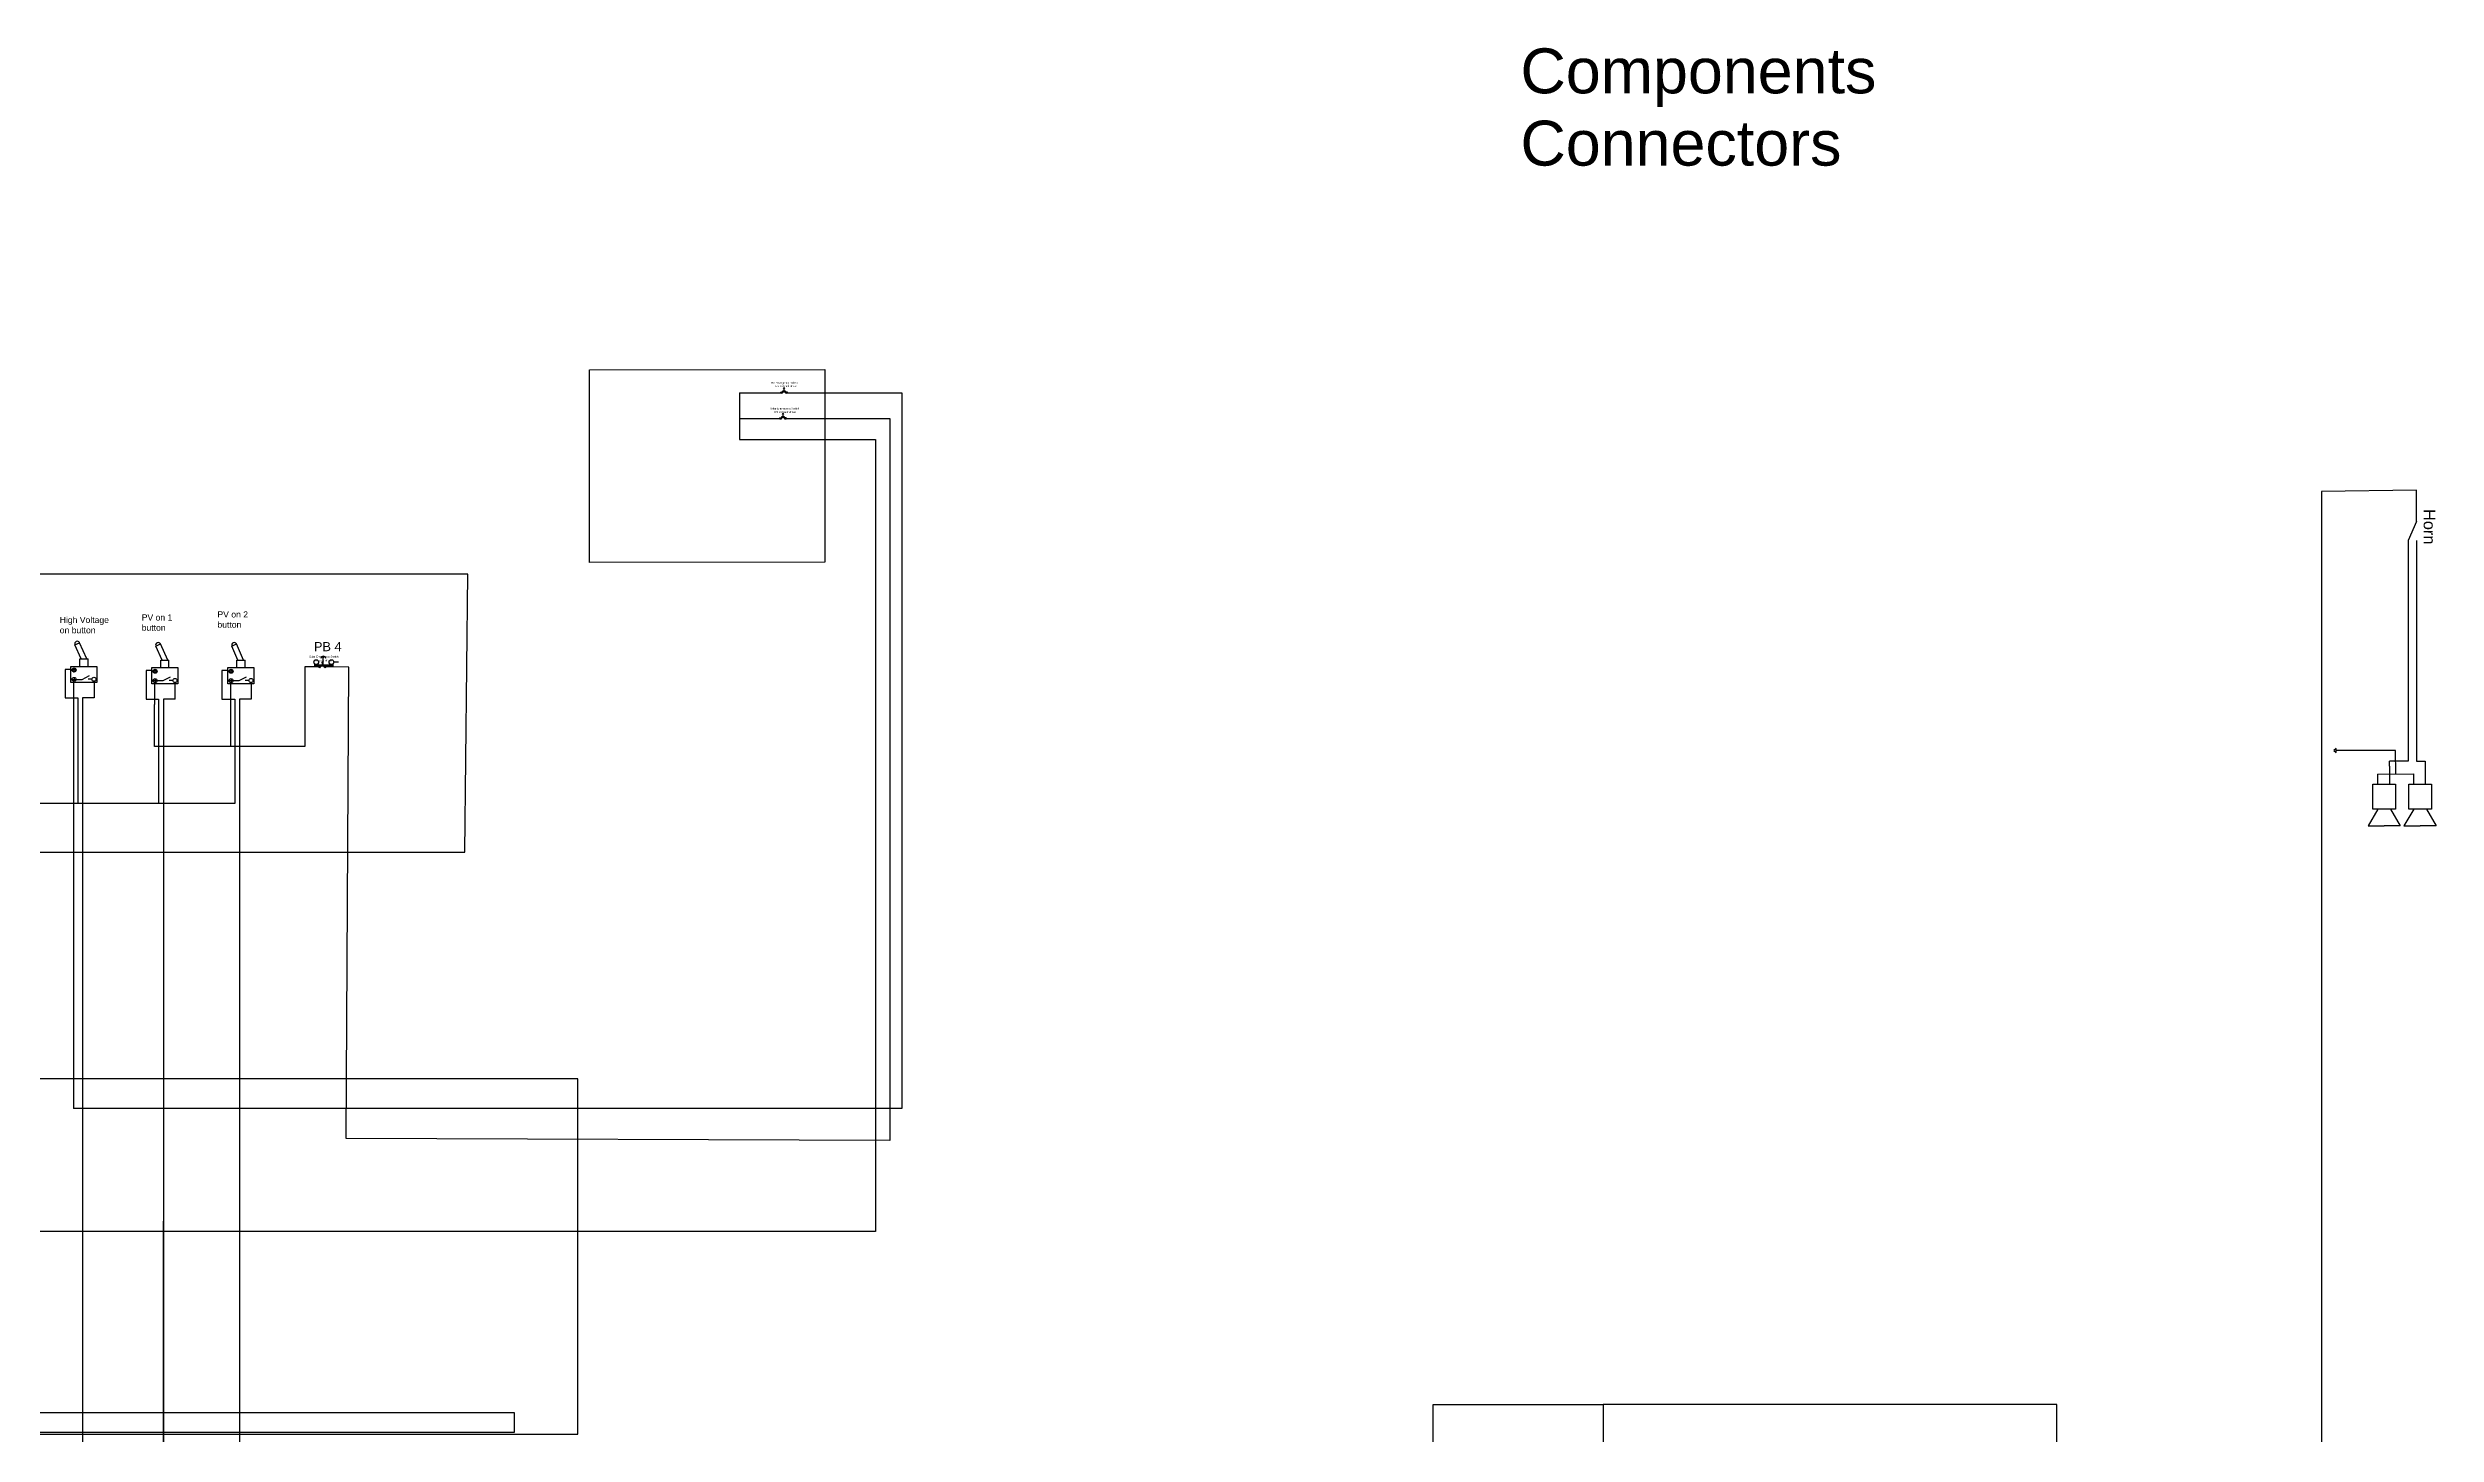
# Model space of a CAD drawing. Header units: inches. Extents: x -6006 to 28106, y 59 to 4778.
# Drawn here: x 2715 to 4655, y 3272 to 4398 of the extents above; entities that cross this region are included whole.
import ezdxf

# ---------------------------------------------------------------- set-up
doc = ezdxf.new("R2010")
doc.units = ezdxf.units.IN
doc.header["$MEASUREMENT"] = 0
doc.styles.get("Standard").update_dxf_attribs({"font": 'arial.ttf'})

msp = doc.modelspace()

# ---------------------------------------------------------------- linework, layer by layer
at = {"color": 1}
for p, q in [((3276.9, 4117.6), (3310.3, 4117.6)), ((3276.9, 4079.6), (3387.4, 4079.6)), ((3387.4, 4079.6), (3387.4, 3436.4)), ((4638.9, 4013), (4632.2, 3997.6)), ((2938.8, 3896.9), (2938.8, 3903.6)), ((2951, 3898.9), (2947.3, 3898.9))]:
    msp.add_line(p, q, dxfattribs=at)
for p, q in [((3310.3, 4117.6), (3310.3, 4117.6)), ((4632.2, 3997.6), (4632.2, 3818.3)), ((4638.9, 3997.6), (4638.9, 3818.3)), ((2738, 3884.8), (2743, 3884.8)), ((2743, 3884.8), (2748.8, 3888)), ((2750.9, 3884.9), (2747.8, 3884.9)), ((2803.8, 3883.8), (2808.7, 3883.8)), ((2808.7, 3883.8), (2814.6, 3887)), ((2816.7, 3883.9), (2813.5, 3883.9)), ((2818.6, 3868.8), (2818.6, 3881.2)), ((2865.5, 3883.8), (2870.5, 3883.8)), ((2870.5, 3883.8), (2876.3, 3887)), ((2878.4, 3883.9), (2875.3, 3883.9)), ((2808.9, 3864.4), (2808.9, 3025.7)), ((4616.8, 3814.2), (4616.8, 3818.3)), ((4632.2, 3818.3), (4616.8, 3818.3)), ((4638.9, 3818.3), (4645.9, 3818.3)), ((4645.9, 3818.3), (4645.9, 3799.7))]:
    msp.add_line(p, q)
at = {"color": 6}
for p, q in [((3313, 4119.3), (3313, 4121.6)), ((3276.9, 4096.7), (3309.5, 4096.7)), ((3312.2, 4098.4), (3312.2, 4100.6)), ((2938.1, 3896.7), (2938.1, 3898.9)), ((2801.6, 3830.4), (2801.6, 3864.4)), ((2863.3, 3864.4), (2863.3, 3830.4))]:
    msp.add_line(p, q, dxfattribs=at)
at = {"color": 1, "ltscale": 5}
for p, q in [((2736.9, 3912.9), (2740.8, 3914.6)), ((2802.7, 3911.9), (2806.6, 3913.6)), ((2864.4, 3911.9), (2868.3, 3913.6))]:
    msp.add_line(p, q, dxfattribs=at)
at = {"ltscale": 5}
for p, q in [((2742, 3901.4), (2736.9, 3912.9)), ((2746.6, 3901.4), (2740.8, 3914.6)), ((2741, 3895.3), (2741, 3901.4)), ((2741, 3901.4), (2747.7, 3901.4)), ((2747.7, 3895.3), (2747.7, 3901.4)), ((2807.8, 3900.4), (2802.7, 3911.9)), ((2812.4, 3900.4), (2806.6, 3913.6)), ((2806.8, 3894.4), (2806.8, 3900.4)), ((2806.8, 3900.4), (2813.4, 3900.4)), ((2813.4, 3894.4), (2813.4, 3900.4)), ((2869.5, 3900.4), (2864.4, 3911.9)), ((2874.1, 3900.4), (2868.3, 3913.6)), ((2868.5, 3894.4), (2868.5, 3900.4)), ((2868.5, 3900.4), (2875.2, 3900.4)), ((2875.2, 3894.4), (2875.2, 3900.4)), ((2735, 3884.8), (2737.7, 3884.8)), ((2736.4, 3890.8), (2735.1, 3892.5)), ((2737.7, 3892.5), (2735.1, 3892.5)), ((2736.4, 3894), (2736.4, 3892.5)), ((2736.4, 3890.8), (2737.7, 3892.5)), ((2736.4, 3886.1), (2736.4, 3883.6)), ((2752.8, 3882.2), (2752.8, 3876)), ((2800.8, 3883.8), (2803.5, 3883.8)), ((2802.2, 3889.8), (2800.9, 3891.6)), ((2803.5, 3891.6), (2800.9, 3891.6)), ((2802.2, 3893), (2802.2, 3891.6)), ((2802.2, 3889.8), (2803.5, 3891.6)), ((2802.2, 3885.1), (2802.2, 3882.6)), ((2862.5, 3883.8), (2865.2, 3883.8)), ((2863.9, 3889.8), (2862.6, 3891.6)), ((2865.2, 3891.6), (2862.6, 3891.6)), ((2863.9, 3893), (2863.9, 3891.6)), ((2863.9, 3889.8), (2865.2, 3891.6)), ((2863.9, 3885.1), (2863.9, 3882.6)), ((2880.3, 3881.2), (2880.3, 3875)), ((2752.8, 3869.8), (2743.1, 3869.8)), ((2743.1, 3869.8), (2743.1, 3865.4)), ((2752.8, 3876), (2752.8, 3869.8)), ((2818.6, 3868.8), (2808.9, 3868.8)), ((2808.9, 3868.8), (2808.9, 3864.4)), ((2880.3, 3868.8), (2870.6, 3868.8)), ((2870.6, 3868.8), (2870.6, 3864.4)), ((2880.3, 3875), (2880.3, 3868.8)), ((4616.8, 3814.2), (4616.8, 3799.7)), ((4607.5, 3779.4), (4599.5, 3765.9)), ((4599.5, 3765.9), (4612.6, 3765.9)), ((4625.7, 3765.9), (4612.6, 3765.9)), ((4617.8, 3779.4), (4625.7, 3765.9)), ((4636.6, 3779.4), (4628.6, 3765.9)), ((4628.6, 3765.9), (4641.8, 3765.9)), ((4654.9, 3765.9), (4641.8, 3765.9)), ((4646.9, 3779.4), (4654.9, 3765.9))]:
    msp.add_line(p, q, dxfattribs=at)
at = {"color": 3, "ltscale": 5}
for p, q in [((2733.7, 3892.9), (2729, 3892.9)), ((2729, 3892.9), (2729, 3869.8)), ((2799.5, 3891.9), (2794.8, 3891.9)), ((2794.8, 3891.9), (2794.8, 3868.8)), ((2861.2, 3891.9), (2856.5, 3891.9)), ((2856.5, 3891.9), (2856.5, 3868.8)), ((2729, 3869.8), (2739.3, 3869.8)), ((2739.3, 3869.8), (2739.3, 3865.4)), ((2794.8, 3868.8), (2805, 3868.8)), ((2805, 3868.8), (2805, 3864.4)), ((2856.5, 3868.8), (2866.8, 3868.8))]:
    msp.add_line(p, q, dxfattribs=at)
at = {"color": 4, "ltscale": 5}
for p, q in [((2735.8, 3882.2), (2735.8, 3876)), ((2735.8, 3876), (2735.8, 3865.4)), ((2866.8, 3868.8), (2866.8, 3864.4))]:
    msp.add_line(p, q, dxfattribs=at)
at = {"color": 6, "ltscale": 5}
for p, q in [((2801.6, 3881.2), (2801.6, 3875)), ((2863.3, 3881.2), (2863.3, 3875)), ((2801.6, 3875), (2801.6, 3864.4)), ((2863.3, 3875), (2863.3, 3864.4))]:
    msp.add_line(p, q, dxfattribs=at)
at = {"color": 4}
msp.add_line((2735.8, 3865.4), (2735.8, 3536.4), dxfattribs=at)
at = {"color": 3}
for p, q in [((2739.3, 3865.4), (2739.3, 3784.1)), ((2805, 3864.4), (2805, 3784.1)), ((4621.9, 3827.1), (4573.6, 3827.1)), ((4622.1, 3808), (4621.9, 3827.1)), ((4607.3, 3807.9), (4636.5, 3808)), ((4607.3, 3807.9), (4607.3, 3799.7)), ((4636.5, 3808), (4636.5, 3799.7))]:
    msp.add_line(p, q, dxfattribs=at)
at = {"color": 5}
for points in [[(3346, 3980.1), (3155.1, 3979.7), (3155.1, 4136.2), (3346, 4136.6)], [(2129.7, 3744.6), (3053.6, 3744.6), (3056.3, 3970.3), (2132.3, 3970.3)], [(746.4, 3271.8), (3145.4, 3271.8), (3145.4, 3560.3), (746.4, 3560.3)]]:
    msp.add_lwpolyline(points, close=True, dxfattribs=at)
for points in [[(3315.7, 4117.6), (3408.7, 4117.6), (3408.7, 3536.4), (2735.8, 3536.4)], [(3310.3, 4118.2), (3312, 4118.2), (3312, 4119.3), (3314, 4119.3), (3314, 4118.2), (3315.7, 4118.2), (3314, 4118.2), (3312, 4118.2)], [(3309.4, 4097.3), (3311.1, 4097.3), (3311.1, 4098.4), (3313.2, 4098.4), (3313.2, 4097.3), (3314.8, 4097.3), (3313.2, 4097.3), (3311.1, 4097.3)], [(2935.3, 3895.6), (2937, 3895.6), (2937, 3896.7), (2939.1, 3896.7), (2939.1, 3895.6), (2940.7, 3895.6), (2939.1, 3895.6), (2937, 3895.6)], [(2743.1, 3865.4), (2743.1, 2949.2), (4041.3, 2949.2), (4041.3, 3031.6), (4049.7, 3031.6)], [(2808.9, 3864.4), (2808.8, 3025.7), (3758.2, 3025.7), (3758.2, 3197.5), (3776.1, 3197.5), (3758.2, 3197.5), (3758.1, 2957.4), (4039.2, 2957.4), (4039.2, 3030.5), (4049.7, 3030.5)], [(2870.6, 3864.4), (2870.6, 3034.4), (3764.3, 3034.4)], [(2870.6, 3864.4), (2870.6, 3034.4), (3764.3, 3034.4), (3764.3, 3160.7), (3776, 3160.7), (3764.3, 3160.7), (3764.3, 2957.4), (4039.2, 2957.4), (4039.2, 3030.5), (4049.7, 3030.5)]]:
    msp.add_lwpolyline(points)
at = {"color": 1}
for points in [[(3276.9, 4117.6), (3276.9, 4079.6)], [(4638.9, 4013), (4638.9, 4038.6), (4561.8, 4037.3), (4561.8, 1052.8)], [(3387.4, 3436.4), (2453.2, 3436.4), (2453.2, 3837)], [(434.3, 1827.7), (434.3, 1525.8), (4346.7, 1525.8), (4346.7, 3295.9), (3978.4, 3295.9), (3978.4, 3088.8), (4107.3, 3088.8), (4107.3, 3060), (4129.8, 3060)], [(3840.1, 3170.9), (3840.1, 3295.9), (3978.4, 3295.9)]]:
    msp.add_lwpolyline(points, dxfattribs=at)
at = {"color": 6, "ltscale": 5}
msp.add_lwpolyline([(3314.8, 4096.7), (3399, 4096.7), (3399, 3510.4), (2957.4, 3512), (2959.6, 3894.7), (2940.7, 3895)], dxfattribs=at)
at = {"ltscale": 5}
for points in [[(2733.7, 3895.3), (2754.9, 3895.3), (2754.9, 3882.2), (2733.7, 3882.2)], [(2799.5, 3894.4), (2820.7, 3894.4), (2820.7, 3881.2), (2799.5, 3881.2)], [(2861.2, 3894.4), (2882.4, 3894.4), (2882.4, 3881.2), (2861.2, 3881.2)], [(4621.8, 3779.4), (4603.4, 3779.4), (4603.4, 3799.7), (4621.8, 3799.7)], [(4651, 3779.4), (4632.6, 3779.4), (4632.6, 3799.7), (4651, 3799.7)]]:
    msp.add_lwpolyline(points, close=True, dxfattribs=at)
at = {"color": 6}
msp.add_lwpolyline([(2935.3, 3894.9), (2923.7, 3894.9), (2923.7, 3830.4), (2801.6, 3830.4)], dxfattribs=at)
at = {"color": 1, "const_width": 1.91}
msp.add_lwpolyline([(2947.3, 3896), (2931.1, 3896)], dxfattribs=at)
at = {"color": 3}
msp.add_lwpolyline([(2866.8, 3864.4), (2866.8, 3784.1), (2221, 3784.1), (2221, 3065.9)], dxfattribs=at)
at = {"color": 3, "ltscale": 20}
msp.add_lwpolyline([(4573.6, 3827.1), (4573.6, 3828.8), (4571.8, 3827.1), (4573.6, 3825.4), (4573.6, 3827.1)], dxfattribs=at)
at = {"color": 6}
msp.add_lwpolyline([(2111.7, 3273.4), (3094.1, 3273.4), (3094.1, 3289.1), (2111.7, 3289.1)], close=True, dxfattribs=at)
for centre in [(3310.9, 4117.6), (3315, 4117.6), (3310.1, 4096.7), (3314.2, 4096.7), (2935.9, 3894.9), (2940.1, 3894.9)]:
    msp.add_circle(centre, 0.635, dxfattribs=at)
at = {"color": 1}
for centre in [(2933, 3898.9), (2945.4, 3898.9)]:
    msp.add_circle(centre, 1.91, dxfattribs=at)
at = {"ltscale": 5}
for centre in [(2736.4, 3892.4), (2736.4, 3884.8), (2752.5, 3884.9), (2802.2, 3891.4), (2802.2, 3883.8), (2818.3, 3883.9), (2863.9, 3891.4), (2863.9, 3883.8), (2880, 3883.9)]:
    msp.add_circle(centre, 1.62, dxfattribs=at)
at = {"color": 6}
for centre in [(3313, 4120.9), (3312.2, 4100), (2938.1, 3898.3)]:
    msp.add_arc(centre, 0.635, 0, 180, dxfattribs=at)
at = {"color": 1, "ltscale": 5}
for centre in [(2739, 3913.6), (2804.7, 3912.6), (2866.5, 3912.6)]:
    msp.add_arc(centre, 2.12, 29.6395, 197.8735, dxfattribs=at)
at = {"color": 1}
msp.add_arc((2938.8, 3901.7), 1.91, 0, 180, dxfattribs=at)

# ---------------------------------------------------------------- texts
at = {"color": 5}
msp.add_text('Components', height=36.5, dxfattribs=at).set_placement((3911.1, 4360.8))
at = {"color": 6}
for s, height, p in [('Connectors', 36.5, (3911.1, 4302.1)), ('HV Emergency Switch', 1.552, (3302.6, 4124.9)), ('PB on back of car', 1.552, (3306.1, 4122.2)), ('Solar Emergency Switch', 1.552, (3301.8, 4104)), ('PB on back of car', 1.552, (3305.3, 4101.2)), ('Solar Emergency Switch', 1.552, (2927.4, 3902.5)), ('PB inside of car', 1.552, (2930.4, 3899.4))]:
    msp.add_text(s, height=height, dxfattribs=at).set_placement(p)
at = {"ltscale": 5}
msp.add_text('Horn', height=9.52, rotation=270, dxfattribs=at).set_placement((4644.7, 4023.2))
at = {"color": 1}
msp.add_text('PB 4', height=7.4, dxfattribs=at).set_placement((2931.2, 3907.7))
at = {"char_height": 5, "attachment_point": 1}
for s, insert in [('PV on 2 button', (2852.8, 3940.1)), ('High Voltage on button', (2724.7, 3935.6)), ('PV on 1 button', (2791.3, 3937.6))]:
    msp.add_mtext_dynamic_manual_height_columns(s, width=40.195, gutter_width=25, heights=[0], dxfattribs=dict(at, insert=insert))

doc.saveas('drawing.dxf')
